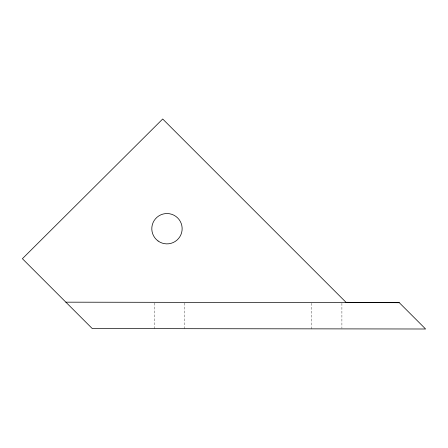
<?xml version="1.0" encoding="UTF-8"?>
<svg xmlns="http://www.w3.org/2000/svg" width="448" height="448" viewBox="0 0 448 448"><rect width="100%" height="100%" fill="white"/><g stroke="black" fill="none" stroke-linecap="round" stroke-linejoin="round"><path stroke-width="0.34" stroke-dasharray="2.24 1.68" d="M341.902 303.296L341.902 328.199M311.45 303.251L311.45 328.854M184.828 303.05L184.828 328.686M154.375 303.005L154.375 328.647"/><path stroke-width="0.67" d="M65.862 302.17L399.297 302.697L425.6 329L92.26 328.569L22.4 258.709L162.702 119L345.996 302.299L399.297 302.697M158.071 240.99A15.17 15.17 0 0 0 182.067 230.272A15.17 15.17 0 0 0 160.787 214.85A15.17 15.17 0 0 0 158.071 240.99"/></g></svg>
